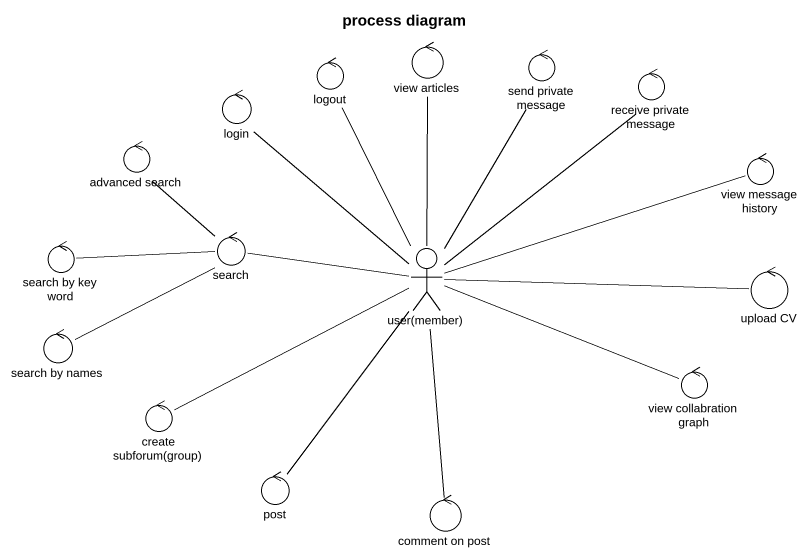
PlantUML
@startuml
title process diagram
control logout
control "view articles" as view_articles
control "send private message" as send_private_message
control login
control "receive private message" as receive_private_message
control "advanced search" as advanced_search
control "view message history" as view_message_history
control "search by key word" as search_by_key_word
control search
actor "user(member)" as user_member
control "upload CV" as upload_CV
control "search by names" as search_by_names
control "create subforum(group)" as create_subforum_group
control "view collabration graph" as view_collabration_graph
control post
control "comment on post" as comment_on_post
logout -- user_member
view_articles -- user_member
send_private_message -- user_member
receive_private_message -- user_member
advanced_search -- search
view_message_history -left- user_member
search_by_key_word -right- search
search -right- user_member
user_member -up- login
upload_CV -left- user_member
search_by_names -right- search
create_subforum_group -right- user_member
view_collabration_graph -left- user_member
post -up- user_member
comment_on_post -up- user_member
@enduml
